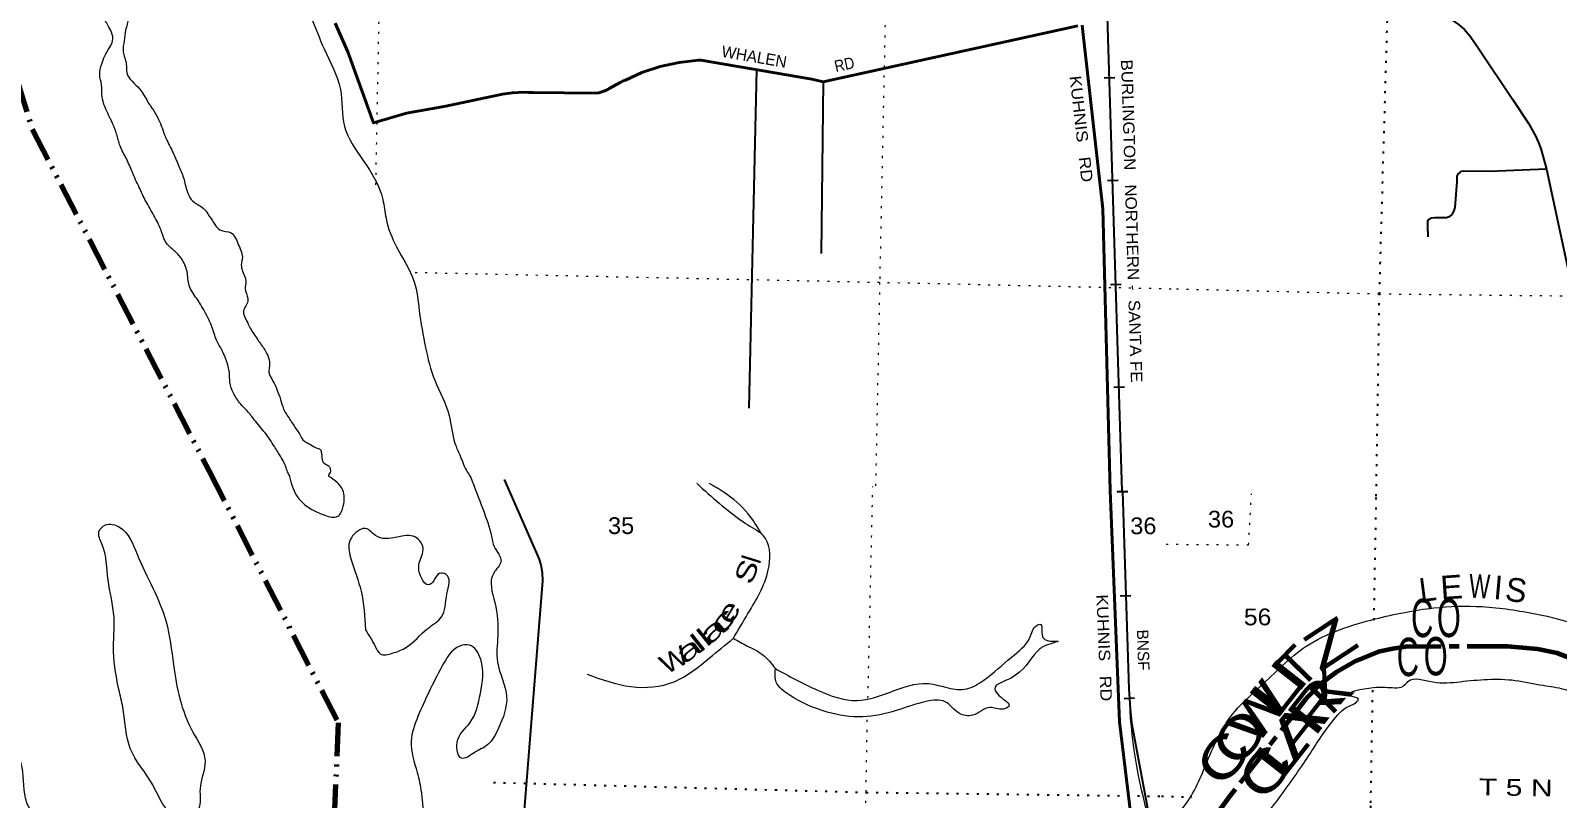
# Model space of a CAD drawing. Header units: feet. Extents: x -481249 to -254670, y -730376 to -544252.
# Drawn here: x -458401 to -442459, y -593753 to -585736 of the extents above; entities that cross this region are included whole.
import ezdxf
from ezdxf.enums import TextEntityAlignment as Align

# ---------------------------------------------------------------- set-up
doc = ezdxf.new("R2010")
doc.units = ezdxf.units.FT
doc.header["$LTSCALE"] = 70
for name, pattern in [('DASH_DOUBLE_DOT', [9.2, 5, -1.2, 0.3, -1.2, 0.3, -1.2]), ('DOTTED', [1.5, 0.3, -1.2]), ('LONG_DASH_SHORT_DASH', [9.9, 6, -1.2, 1.5, -1.2])]:
    doc.linetypes.add(name, pattern=pattern)
for name, color, linetype, lineweight in [('10', 7, 'DASH_DOUBLE_DOT', 70), ('11', 7, 'LONG_DASH_SHORT_DASH', 60), ('26', 7, 'Continuous', 40), ('27', 7, 'Continuous', 13), ('29', 7, 'Continuous', 25), ('34', 7, 'Continuous', 25), ('39', 7, 'Continuous', 13), ('41', 7, 'Continuous', 13), ('6', 7, 'DOTTED', 25), ('7', 7, 'DOTTED', 13)]:
    doc.layers.add(name, color=color, linetype=linetype, lineweight=lineweight)
doc.layers.add('12', color=7, linetype='Continuous')

msp = doc.modelspace()

# ---------------------------------------------------------------- linework, layer by layer
at = {"layer": '10'}
for points in [[(-470341.54, -544406.46), (-467799.69, -551364.01), (-461950.68, -558788.59), (-460132.63, -569296.21), (-461608.06, -576413.53), (-458381.12, -586771.64), (-456539.12, -590330.45)], [(-456539.12, -590330.45), (-455188.85, -592963.53), (-455547.37, -601572.81), (-458320.68, -608505.65), (-458344, -614021.13), (-451892.05, -624846.32), (-449974.25, -632655.91), (-449915.37, -636157.06)]]:
    msp.add_lwpolyline(points, dxfattribs=at)
at = {"layer": '11'}
msp.add_lwpolyline([(-442280.94, -592306.29), (-442460.91, -592236.42), (-442666.83, -592195.98), (-442980.32, -592165.08), (-444046.84, -592170.25), (-444176.45, -592191.74), (-444329.93, -592223.66), (-444558.92, -592317), (-444765.89, -592433.56), (-444939.75, -592565.08), (-445084.56, -592714.16), (-445885.51, -593735.83), (-446167.61, -594120.17), (-446275.51, -594240.91), (-446383.64, -594338.49), (-446472.69, -594402.13), (-446610.05, -594481.46)], dxfattribs=at)
at = {"layer": '26'}
for points in [[(-447467.5, -585687.05), (-450124.17, -586271.12), (-450243.75, -586244.05), (-451401.26, -586044.54), (-451425.55, -586045.8), (-451627.62, -586068.22), (-451826.24, -586111.64), (-452019.23, -586175.58), (-452189.54, -586252.59), (-452214.54, -586261.11), (-452239.54, -586275.09), (-452358.9, -586341.81), (-452374.79, -586351.24), (-452404.98, -586366.01), (-452436.56, -586377.54), (-452469.17, -586385.71), (-452502.45, -586390.42), (-453152.77, -586383.85), (-453176.7, -586383.61), (-453202.77, -586382.51), (-453245.17, -586380.71), (-453371.68, -586385.63), (-453471.99, -586400.13), (-453490.02, -586402.73), (-453521.99, -586409.53), (-453672.34, -586441.52), (-454065.29, -586524.05), (-454474.08, -586598.15), (-454819.42, -586699.94), (-455087.24, -585958.57), (-455221.94, -585658.12)], [(-447127.57, -590539.24), (-447205.26, -587596.55), (-447418.6, -585713.2), (-447422.21, -585681.35)], [(-446932.89, -594025.53), (-446932.57, -594024.88), (-446922.85, -593994.87), (-446916.65, -593963.14), (-446914.05, -593945.81), (-446915.93, -593915.61), (-446927.54, -593813.57), (-447029.69, -592951.8), (-447127.57, -590539.24)]]:
    msp.add_lwpolyline(points, dxfattribs=at)
at = {"layer": '29'}
for p, q in [((-443279.33, -585927.47), (-442928.89, -586452.07)), ((-450822.56, -586144.29), (-450900.18, -589680.29)), ((-450124.17, -586271.12), (-450144.53, -588064.59))]:
    msp.add_line(p, q, dxfattribs=at)
for points in [[(-444281.59, -585029.57), (-444168.63, -585181.7), (-444104.91, -585242.56), (-444009.34, -585315), (-443490.91, -585671.42), (-443432.98, -585720.68), (-443369.27, -585796.02), (-443279.33, -585927.47)], [(-442928.89, -586452.07), (-442756.71, -586710.26), (-442684.3, -586840.66), (-442649.55, -586921.8), (-442629.28, -586982.65), (-442573.92, -587181.68)], [(-442573.92, -587181.68), (-443167.98, -587208.68), (-443439.5, -587205.05), (-443466.29, -587208.68), (-443475.71, -587215.2), (-443495.25, -587231.86), (-443503.22, -587242.73), (-443509.74, -587257.94), (-443509.74, -587312.99), (-443530.01, -587582.48), (-443542.32, -587623.78), (-443561.87, -587654.93), (-443588.66, -587681.73), (-443600.24, -587686.08), (-443616.9, -587692.6), (-443741.44, -587692.6), (-443772.57, -587693.32), (-443787.78, -587698.39), (-443801.53, -587707.81), (-443813.84, -587727.37), (-443816.74, -587773.73), (-443810.95, -587889.64)], [(-442573.92, -587181.68), (-442283.7, -588524.95), (-442346.02, -590637.49)], [(-453456.37, -590422.61), (-453095.58, -591247.6), (-453073.02, -591313.95), (-453057.86, -591393.51), (-453054.48, -591480.83), (-453312.15, -594698.65)]]:
    msp.add_lwpolyline(points, dxfattribs=at)
at = {"layer": '34'}
for p, q in [((-447081.61, -586229.71), (-447192.17, -586233.14)), ((-447045.82, -587301.33), (-447156.38, -587304.75)), ((-447014.83, -588386.68), (-447125.38, -588390.1)), ((-446979.03, -589458.29), (-447089.59, -589461.72)), ((-447055.63, -590551.38), (-446945.07, -590547.85)), ((-447023.57, -591636.7), (-446913.01, -591633.17)), ((-446983.38, -592709.9), (-446873, -592702.69))]:
    msp.add_line(p, q, dxfattribs=at)
at = {"layer": '34', "lineweight": 13}
for p, q in [((-446948.04, -590543.64), (-447058.6, -590547.07)), ((-447002.67, -590548.99), (-446933.2, -592586.01))]:
    msp.add_line(p, q, dxfattribs=at)
at = {"layer": '34'}
for points in [[(-447002.57, -590546.44), (-447592, -571510.22), (-447601.9, -571339.89), (-447602.34, -571322.99), (-447613.37, -571141.82)], [(-447001.09, -590548.53), (-446935.27, -592608.75), (-446921.62, -592817.6), (-446907.12, -592965.47), (-446724.51, -593926.89), (-446699.7, -594034.56), (-446605.39, -594354.04)]]:
    msp.add_lwpolyline(points, dxfattribs=at)
at = {"layer": '34', "lineweight": 13}
msp.add_lwpolyline([(-447002.19, -590548.57), (-446936.37, -592608.8), (-446922.72, -592817.69), (-446908.21, -592965.63), (-446725.59, -593927.12), (-446700.76, -594034.84), (-446606.45, -594354.35)], dxfattribs=at)
msp.add_arc((-441857.86, -592524.82), 5075.71, 180.69075, 195.7447, dxfattribs=at)
at = {"layer": '39'}
for points in [[(-456578.75, -583907.51), (-456482.05, -583882.67), (-456400.68, -583948.01), (-456381.9, -584038.64), (-456437.19, -584116.24), (-456286.14, -584363.27), (-456127.21, -584620.43), (-455907.29, -584964.77), (-455787.06, -585121), (-455476.65, -585595.07), (-455336.86, -585928.31), (-455166.21, -586350.33), (-455123.52, -586736.53), (-454927.85, -587092.6), (-454722.86, -587499), (-454689.53, -587696.28), (-454579.36, -587994.98), (-454395.85, -588358.93), (-454341.92, -588660.92), (-454277.12, -589045.4), (-454181.6, -589386.09), (-454030.25, -589753.63), (-453970.16, -590045.65), (-453919.7, -590166.83), (-453853.66, -590322.35), (-453804.6, -590401.33)], [(-455702.51, -590379.43), (-455721.32, -590330.78), (-455745.73, -590265.94), (-455784.02, -590194.73), (-455820.55, -590133.59), (-455855.23, -590078.53), (-455951.88, -589937.61), (-456062.7, -589802.36), (-456138.48, -589708.13), (-456206.81, -589636.17), (-456282.09, -589521.88), (-456319.3, -589408.54), (-456324.72, -589306.03), (-456355.67, -589182.81), (-456401.1, -589077.3), (-456458.44, -588967.47), (-456507.06, -588829.76), (-456562.15, -588709.95), (-456665.95, -588534.73), (-456744.67, -588398.27), (-456766.99, -588251.18), (-456825.73, -588117.23), (-456901.82, -588035.04), (-456982.02, -587956.76), (-457038.7, -587820.85), (-457112.96, -587666.44), (-457197.33, -587515.79), (-457265.93, -587375.57), (-457339.94, -587211.13), (-457400.58, -587073.12), (-457465.38, -586941.03), (-457502.33, -586817.66), (-457594.99, -586598.55), (-457652.87, -586430.5), (-457659.63, -586301.86), (-457679.01, -586196.99), (-457658.14, -586085.1), (-457625.95, -586001.6), (-457573.48, -585908.56), (-457543.76, -585843.06), (-457555.54, -585754.45), (-457593.77, -585681.23), (-457654.87, -585561.27), (-457716.12, -585447.33), (-457773.06, -585321.45), (-457808.83, -585230.23), (-457828.88, -585151.45), (-457827.25, -585087.25), (-457810.16, -585045.52), (-457724.17, -585053.69), (-457633.56, -585116.17), (-457536.4, -585237.03), (-457497.84, -585376.5), (-457475.28, -585435.28), (-457383.41, -585606.18), (-457408.7, -585734.02), (-457423.46, -585842.05), (-457434.43, -585958.2), (-457401.53, -586083.48), (-457395.86, -586175.96), (-457261.86, -586345.91), (-457178.98, -586476.45), (-457063.47, -586664.01), (-456995.79, -586840.33), (-456921.53, -586994.74), (-456855.19, -587144.94), (-456804.31, -587272.68), (-456760.25, -587432.35), (-456706.3, -587518.01), (-456599.86, -587588.92), (-456549.3, -587650.4), (-456491.45, -587740.16), (-456423.22, -587816.14), (-456307.8, -587849.13), (-456228.88, -587977.56), (-456190.37, -588119.04), (-456199.56, -588164.97), (-456193.27, -588233.38), (-456152.41, -588360.86), (-456160.2, -588430.93), (-456132.75, -588533.98), (-456142.19, -588589.95), (-456178.23, -588667.34), (-456148.46, -588758.41), (-456106.48, -588841.76), (-456029.41, -588964.13), (-455955.93, -589070.34), (-455915.9, -589151.63), (-455906.07, -589238.2), (-455911.71, -589302.29), (-455869.98, -589395.67), (-455828.15, -589485.04), (-455790.63, -589586.34), (-455759.12, -589687.49), (-455693.71, -589795.51), (-455657.07, -589852.63), (-455593.31, -589946.56)], [(-455593.31, -589946.56), (-455541.16, -590024.14), (-455491.74, -590051.47), (-455420.6, -590091.39), (-455376.93, -590108.53), (-455363.88, -590147), (-455359.04, -590193.29), (-455353.94, -590229.55), (-455326.61, -590258.33), (-455279.35, -590291.63), (-455270.15, -590323.98), (-455272.81, -590350.01), (-455287.35, -590369.72), (-455289.81, -590387.72)], [(-461437.5, -602567.87), (-461142.23, -602433.79), (-460959.31, -602403.61), (-460820.05, -602258.16), (-460607.5, -602152.39), (-460270.49, -601842.7), (-460147.25, -601696.91), (-460016.74, -601491.1), (-459933.13, -601324.4), (-459881.63, -601161.03), (-459731.53, -601071.98), (-459549.92, -600817.12), (-459469.18, -600692.48), (-459371.48, -600618.35), (-459369.09, -600504.07), (-459248.97, -600316.1), (-459126.82, -600222.43), (-459075.03, -600045.03), (-459007.22, -599867.96), (-458892.01, -599627.73), (-458873.84, -599429.54), (-458853.83, -599143.14), (-458755.97, -598870.44), (-458684.44, -598611.22), (-458455.14, -597992.32), (-458276.36, -597394.41), (-458277.19, -597338.23), (-458364.74, -597310.28), (-458451.92, -597264.28), (-458507.88, -597162.79), (-458519.27, -597132.46), (-458378.86, -597123.44), (-458208.45, -597117.06), (-458165.06, -597053.8), (-458112.57, -596938.59), (-458005.6, -596517.65), (-457962.16, -596356.11), (-457940.61, -596188.09), (-457918.73, -596004.02), (-457849.21, -595841.04), (-457858.36, -595608.17), (-458017.39, -594784.38), (-458117.21, -594385.09), (-458176.51, -594251.44), (-458252.02, -594031.19), (-458406.72, -593861.39), (-458461.64, -593709.78), (-458512.1, -593345.65), (-458628.46, -593162.63), (-458709.24, -593002.44), (-458702.02, -592944.43), (-458677.1, -592806.56), (-458729.19, -592424.34), (-458717.01, -592129.75), (-458668.21, -591807.86), (-458685.06, -591464.5), (-458709.99, -591028.71), (-458774.46, -590568), (-458837.62, -590307.21)], [(-455702.51, -590379.43), (-455623.04, -590589.88), (-455329.78, -590796.24), (-455193.79, -590807.18), (-455135.46, -590700.12), (-455140.03, -590535.54), (-455289.81, -590387.72)], [(-453804.6, -590401.33), (-453679.76, -590729.3), (-453587.7, -591020.11), (-453559.8, -591123), (-453488.95, -591278.97), (-453565.6, -591399.68), (-453554.04, -591708.82), (-453523.26, -592056.49), (-453524.96, -592329.24), (-453430.36, -592690.31), (-453515.37, -593019.44), (-453625.1, -593189.59), (-453769.15, -593276.77), (-453900.56, -593334.13), (-453947.22, -593170.66), (-453810.58, -592958.96), (-453704.08, -592656.36), (-453700.66, -592301.41), (-453819.73, -592152.43), (-453918.1, -592162.36), (-454106.88, -592376.95), (-454356.15, -592897.13), (-454427.68, -593156.35), (-454364.36, -593480.64), (-454320.71, -593692.19), (-454319.68, -594121.45), (-454344.95, -594371.64), (-454215.99, -594813.67), (-454143.7, -595188.3), (-454112.72, -595622.22), (-454112.07, -596069.53), (-454107.77, -596342.41), (-454146.57, -596760.8), (-454188.23, -596932.4), (-454271.27, -597167.31), (-454232.27, -597505.12), (-454061.86, -597785.58), (-453871.14, -597765.59), (-453616.1, -597448.12), (-453244.66, -597024.83), (-452795.45, -596713.52), (-452604.34, -596579.22), (-452416.81, -596424.78), (-452079.33, -596283.58), (-451642.09, -596066.29), (-450802.71, -595681.1), (-450111.13, -595370.98), (-449776.64, -595181.58), (-449411.84, -595075.06), (-448496.68, -594801.82), (-447749.76, -594623.26), (-447164.78, -594429.19), (-446846.31, -594239.45), (-446691.37, -594110.38), (-446600.84, -594074.38)], [(-451445.29, -590462.84), (-451210.65, -590671.88), (-450958.31, -590865.83), (-450772.45, -590982.14)], [(-450772.45, -590982.14), (-450908.45, -590780.65), (-451160.21, -590558.63), (-451314.54, -590465.36)], [(-446600.84, -594074.38), (-446352.89, -593830.42), (-446115.26, -593366.11), (-445825.37, -592841.99), (-445564.52, -592587.61), (-445080.72, -592163.16), (-444360.38, -591879.26), (-443748.17, -591764.24), (-443244.71, -591750.86), (-442673.37, -591829.54), (-442257.11, -591938.43), (-441658.86, -592226.57), (-440956.72, -592609.69), (-440149.77, -593131.96), (-439704.83, -593378.09), (-439381.61, -593520.76), (-439228.3, -593562.78), (-439113.28, -593531.55), (-438862.22, -593349.19), (-438708.56, -593051.94), (-438700.26, -592471.97), (-438815.16, -592091.65), (-439058.58, -591802.44), (-439250.3, -591610.9), (-439466.55, -591438.81), (-440023.56, -590860.61), (-440263.88, -590676.92)], [(-457473.71, -592639.78), (-457535.1, -592223.27), (-457529.5, -591860.33), (-457591.48, -591471.88), (-457655.71, -591095.42), (-457687.11, -590968.38), (-457619.52, -590897.62), (-457471.77, -590920.85), (-457289.39, -591203.56), (-456985.64, -591908.09), (-456908.9, -592357.03), (-456709.18, -593055.32), (-456579.41, -593362.98), (-456631.54, -593652.71), (-456629.85, -593763.06), (-456693.48, -593932.2), (-456864.06, -593946.59), (-457125.48, -593612.04), (-457359.9, -593231.93), (-457433.48, -592823.17), (-457473.74, -592639.59)], [(-454904.11, -591992.8), (-454949.74, -591588.66), (-455053.06, -591261.5), (-455071.19, -591074.57), (-454940.14, -590938.98), (-454920, -590933.39), (-454799.37, -591008.19), (-454577.41, -591026.98), (-454383.06, -591025.13), (-454303.32, -591139.16), (-454342.63, -591294.78), (-454319.84, -591449.71), (-454245.26, -591523.52), (-454190.19, -591476.56), (-454132.58, -591403.58), (-454064.67, -591413.06), (-454052.93, -591617.9), (-454110.03, -591857.37), (-454252.79, -591978.68), (-454477.23, -592174.45), (-454624.79, -592237.48), (-454749.09, -592242.84), (-454801.6, -592167.5), (-454904.11, -591992.8)], [(-451066.45, -592086.52), (-450910.25, -591823.63), (-450698.37, -591366.83), (-450727.57, -591039.26), (-450772.45, -590982.14)], [(-445940.28, -594493.3), (-445677.45, -594158.66), (-445418.53, -593819.91), (-445088.38, -593356.48), (-444811.8, -592951.92), (-444641.47, -592791.61), (-444577.19, -592761.58), (-444537.52, -592715.78), (-444592.45, -592691.36), (-444622.62, -592677.65), (-444382.06, -592595.4), (-444155.59, -592597.11), (-444073.06, -592583.13), (-444019.69, -592532.29), (-443761.22, -592536.81), (-443474.51, -592534.02), (-442898.88, -592520.46), (-442607.5, -592571.99), (-442391.99, -592611.56), (-442167.5, -592693.52), (-441910.42, -592754.22), (-441648.61, -592867.24), (-441434.24, -592952.95), (-441047.64, -593045.03), (-440844.47, -593178.65), (-440460.82, -593471.4), (-439908.35, -593746.34), (-439620.13, -593926.28), (-439488.39, -594029.98), (-439282.08, -593954.89), (-439099.14, -593933.42), (-438866, -593989.5), (-438456.62, -594214.65), (-438181.56, -594277.81), (-437701.02, -594137.38), (-437260.87, -593927.67), (-436794.65, -593473.71), (-436611.82, -593213.33), (-436529.12, -593111.03), (-436399.92, -592911.53), (-436357.13, -592639.59), (-436362.94, -592468.8), (-436380.17, -592436.25), (-436394.74, -592457.96), (-436433.5, -592647.7), (-436507.9, -592900.78), (-436587.09, -593023.24), (-436627.55, -593038.28), (-436645.92, -592889.26), (-436761.04, -592599.27), (-436776.22, -592239.54), (-436601.16, -591806.32), (-436379.39, -591510.79), (-436260.6, -591447.57)], [(-450623.79, -592397.41), (-450183.82, -592623.47), (-449769.4, -592730.63), (-449433.09, -592645.57), (-449026.54, -592553.99), (-448821.14, -592598.5), (-448627.05, -592608.68), (-448448.87, -592518.22), (-448159.43, -592279.72), (-447966.77, -592071.23), (-447894.04, -591946.42), (-447863.76, -591935.04), (-447834.36, -592062.03), (-447810.97, -592092.62), (-447673.19, -592113.62), (-447802.3, -592156.99), (-447893.79, -592221.22), (-448163.96, -592496.25), (-448332.59, -592608.97), (-448286, -592680.17), (-448188.19, -592792.59), (-448242.84, -592819.5), (-448384.71, -592802.42), (-448566.72, -592884.77), (-448702.54, -592865.81), (-448850.23, -592744.31), (-449048.46, -592740.06), (-449362.95, -592835.62), (-449712.86, -592900.33), (-450084.44, -592852.25), (-450479.29, -592671.29), (-450614.76, -592540.02), (-450623.85, -592397.35)], [(-452590.12, -592455.58), (-452132.12, -592585.74), (-451682.35, -592535.2), (-451312.56, -592286.38), (-451059.87, -592081.18)], [(-451061.34, -592082.37), (-450921.27, -592158.37), (-450756.97, -592252.15), (-450623.79, -592397.41)]]:
    msp.add_spline(points, degree=3, dxfattribs=at)
at = {"layer": '6'}
for p, q in [((-444317.1, -588488.32), (-444196.41, -584304.56)), ((-444350.38, -590598.92), (-444317.1, -588488.32)), ((-444373.42, -591892.1), (-444350.38, -590598.92)), ((-446594.14, -593729.95), (-446276.68, -593740.02))]:
    msp.add_line(p, q, dxfattribs=at)
for points in [[(-444821.56, -613925.98), (-444795.65, -612342.26), (-444753.86, -611062.84), (-444691.04, -608290.75), (-444585.61, -604367.71), (-444504.97, -599101.36), (-444407.4, -593799.31), (-444386.19, -592608.62)], [(-453567.3, -593585.98), (-449677.3, -593689.38), (-446594.14, -593729.95)]]:
    msp.add_lwpolyline(points, dxfattribs=at)
at = {"layer": '7'}
for p, q in [((-444317.1, -588488.32), (-446492.16, -588435.08)), ((-442201.14, -588511.02), (-444317.1, -588488.32)), ((-449657.49, -592706.79), (-449607.22, -590497.57))]:
    msp.add_line(p, q, dxfattribs=at)
for points in [[(-448931.12, -562002.65), (-449092.94, -567205.19), (-449535.6, -588367.53), (-449578.27, -590501.79)], [(-454795.85, -587345.91), (-454710.3, -582965.11), (-454662.85, -580304.57), (-454498.56, -575171.89), (-454388.8, -572346.29), (-454363.37, -567077.67)], [(-446492.16, -588435.08), (-449535.6, -588367.53), (-454428.47, -588263.67)], [(-446543.46, -591098.71), (-445683.75, -591105.85), (-445654.3, -590573.89)], [(-449709.81, -595162.02), (-449677.3, -593689.38), (-449663.66, -592898.02)]]:
    msp.add_lwpolyline(points, dxfattribs=at)

# ---------------------------------------------------------------- texts
at = {"layer": '12'}
for s, rotation, width, p in [('C', 0.278, 0.6, (-443869.93, -592069.39)), ('O', 0.278, 0.6, (-443591.2, -592068.04)), ('Z', 33.387, 1.6, (-444725.05, -592300.52)), ('C', 0.278, 0.6, (-444019.47, -592475.46)), ('O', 0.278, 0.6, (-443728.53, -592468.01)), ('I', 51.905, 1.55, (-445106.47, -592586.65)), ('W', 51.905, 1.25, (-445420.84, -592981.04)), ('L', 51.905, 1.8, (-445239.69, -592746.6)), ('R', 51.832, 1.5, (-444820.65, -592900.03)), ('O', 51.905, 1.35, (-445618.08, -593232.62)), ('A', 51.905, 1.7, (-445022.32, -593145.25)), ('C', 51.905, 1.4, (-445790.05, -593451.98)), ('C', 51.905, 1.4, (-445352.54, -593597.61)), ('L', 51.905, 1.8, (-445187.52, -593383.2))]:
    msp.add_text(s, height=400, rotation=rotation, dxfattribs=dict(at, width=width)).set_placement(p, align=Align.CENTER)
for s, rotation, p in [('T', 45.832, (-445032.24, -592519.21)), ('K', 45.387, (-444697.69, -592769.75))]:
    msp.add_text(s, height=400, rotation=rotation, dxfattribs=at).set_placement(p, align=Align.CENTER)
at = {"layer": '27'}
msp.add_text('WHALEN', height=120, rotation=350.221, dxfattribs=at).set_placement((-451193.77, -586009.27))
for s, rotation, width, p in [('RD', 12.399, 0.9, (-449993.06, -586170.62)), ('KUHNIS   RD', 276.463, 1.15, (-447553.03, -586214.51)), ('KUHNIS   RD', 272.323, 1.15, (-447273.69, -591624.51))]:
    msp.add_text(s, height=120, rotation=rotation, dxfattribs=dict(at, width=width)).set_placement(p)
at = {"layer": '34', "width": 1.1}
msp.add_text('BURLINGTON   NORTHERN -  SANTA FE', height=120, rotation=271.774, dxfattribs=at).set_placement((-447015.81, -586040.59))
at = {"layer": '34'}
msp.add_text('BNSF', height=120, rotation=271.83, dxfattribs=at).set_placement((-446850.38, -591991.99))
at = {"layer": '41'}
for s, height, rotation, width, p in [('S', 200, 68.153, 1.35, (-450832.02, -591421.5)), ('L', 247.9, 7.382, 0.95, (-443798.37, -591691.97)), ('E', 247.9, 3.869, 1.05, (-443556.85, -591669.97)), ('W', 247.9, 357.739, 0.7, (-443276.33, -591660.56)), ('c', 200, 50.079, 2.05, (-451103.93, -591962.11)), ('e', 200, 59.283, 1.5, (-451030.42, -591854.92)), ('a', 200, 41.079, 1.95, (-451213.92, -592073.52)), ('l', 200, 38.537, 1.55, (-451371.8, -592205.66)), ('l', 200, 39.079, 1.55, (-451305.54, -592148.72)), ('W', 200, 29.37, 1.15, (-451634.63, -592392.17)), ('a', 200, 36.502, 1.8, (-451473.22, -592281.81))]:
    msp.add_text(s, height=height, rotation=rotation, dxfattribs=dict(at, width=width)).set_placement(p, align=Align.CENTER)
for s, height, rotation, p in [('l', 200, 72.571, (-450777.95, -591286.47)), ('I', 247.9, 354.991, (-443086.82, -591674.05)), ('S', 247.9, 352.441, (-442905.35, -591699.99))]:
    msp.add_text(s, height=height, rotation=rotation, dxfattribs=at).set_placement(p, align=Align.CENTER)
at = {"layer": '6', "width": 1.35}
msp.add_text('T 5 N', height=175, rotation=358.986, dxfattribs=at).set_placement((-443281.78, -593719.21))
at = {"layer": '7'}
for s, width, p in [('35', 1.05, (-452371.92, -590992.4)), ('36', 1.05, (-446919.06, -590994.47)), ('36', 1.05, (-446107.51, -590924.41)), ('56', 1.1, (-445732.66, -591945.55))]:
    msp.add_text(s, height=175, dxfattribs=dict(at, width=width)).set_placement(p)

doc.saveas('drawing.dxf')
